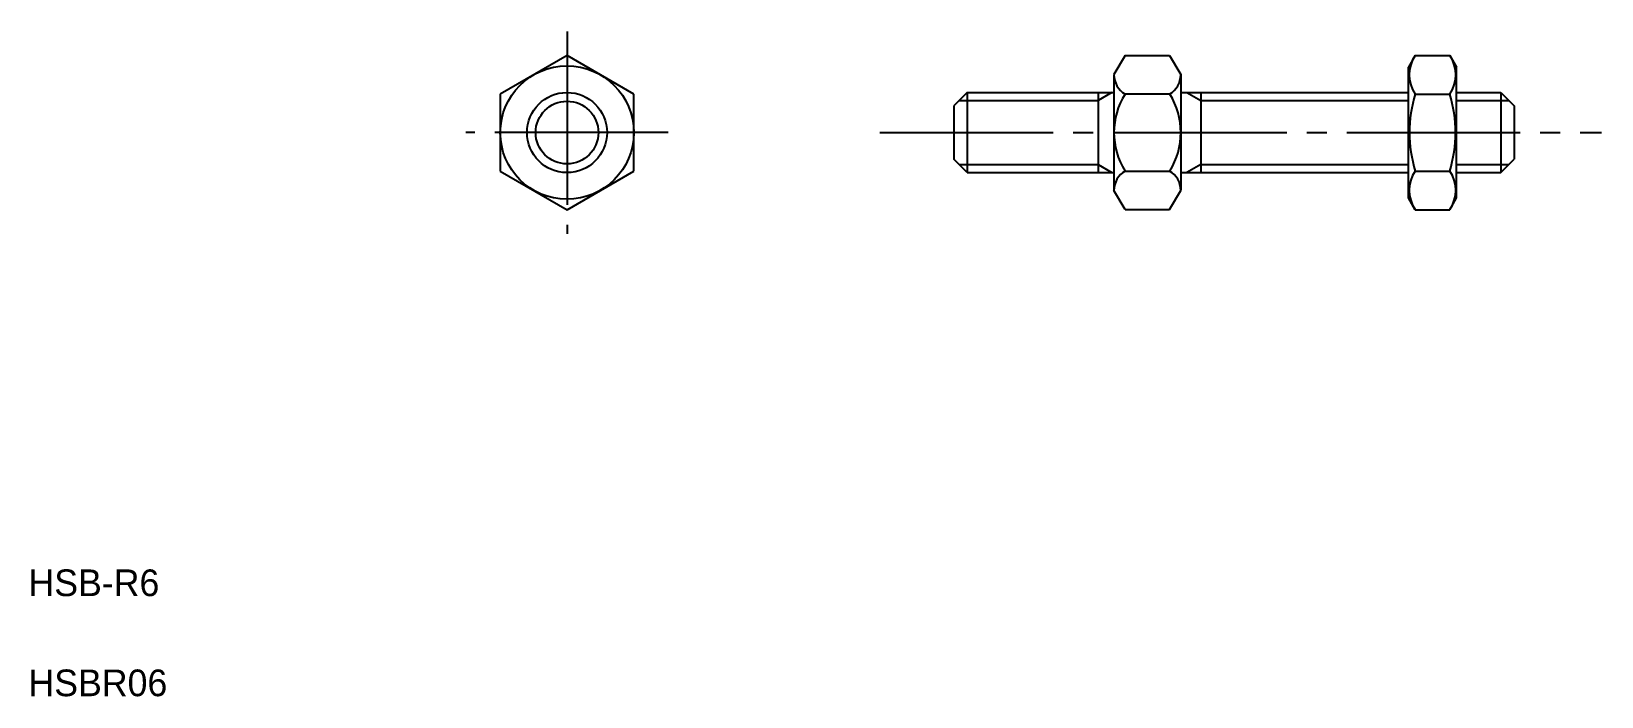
# Model space of a CAD drawing. Extents: x 5 to 123, y 5 to 55.
import ezdxf

# ---------------------------------------------------------------- set-up
doc = ezdxf.new("R2010")
doc.units = 0
doc.linetypes.add('CENTER', pattern=[17.5, 13, -1.5, 1.5, -1.5])
doc.layers.get('0').update_dxf_attribs({"linetype": 'CONTINUOUS'})
doc.layers.add('CENTER', color=1, linetype='CENTER')

msp = doc.modelspace()

# ---------------------------------------------------------------- linework, layer by layer
at = {"color": 1, "linetype": 'CENTER'}
for p, q in [((45.37, 54.82), (45.37, 39.66)), ((52.95, 47.24), (37.79, 47.24))]:
    msp.add_line(p, q, dxfattribs=at)
at = {"color": 7, "linetype": 'CONTINUOUS'}
for p, q in [((45.37, 53.01), (40.37, 50.12)), ((50.37, 50.12), (45.37, 53.01)), ((87.2, 53.01), (86.37, 51.58)), ((87.2, 53.01), (90.54, 53.01)), ((90.54, 53.01), (91.37, 51.58)), ((108.95, 53.01), (108.45, 52.14)), ((108.95, 53.01), (111.54, 53.01)), ((111.54, 53.01), (112.05, 52.14)), ((108.45, 42.34), (108.45, 52.14)), ((112.05, 42.34), (112.05, 52.14)), ((86.37, 51.58), (86.37, 42.9)), ((91.37, 51.58), (91.37, 42.9)), ((40.37, 50.12), (40.37, 44.35)), ((50.37, 44.35), (50.37, 50.12)), ((75.37, 50.24), (74.37, 49.24)), ((75.37, 50.24), (86.37, 50.24)), ((75.37, 50.24), (75.37, 44.24)), ((85.18, 50.24), (85.18, 44.24)), ((87.2, 50.13), (90.54, 50.13)), ((91.37, 50.24), (108.45, 50.24)), ((92.87, 50.24), (92.87, 44.24)), ((96.77, 49.64), (96.77, 49.64)), ((100.66, 49.64), (100.66, 49.64)), ((108.95, 50.12), (111.54, 50.12)), ((112.05, 50.24), (115.37, 50.24)), ((115.37, 50.24), (115.37, 44.24)), ((115.37, 50.24), (116.37, 49.24)), ((74.37, 49.24), (74.37, 45.24)), ((116.37, 49.24), (116.37, 45.24)), ((75.37, 44.24), (74.37, 45.24)), ((115.37, 44.24), (116.37, 45.24)), ((40.37, 44.35), (45.37, 41.46)), ((45.37, 41.46), (50.37, 44.35)), ((75.37, 44.24), (86.37, 44.24)), ((87.2, 44.35), (90.54, 44.35)), ((91.37, 44.24), (108.45, 44.24)), ((108.95, 44.35), (111.54, 44.35)), ((111.99, 44.24), (115.37, 44.24)), ((87.2, 41.47), (86.37, 42.9)), ((90.54, 41.47), (91.37, 42.9)), ((87.2, 41.47), (90.54, 41.47)), ((108.95, 41.46), (108.45, 42.34)), ((108.95, 41.46), (111.54, 41.46)), ((111.54, 41.46), (112.05, 42.34))]:
    msp.add_line(p, q, dxfattribs=at)
at = {"color": 3, "linetype": 'CONTINUOUS'}
for p, q in [((74.77, 49.64), (85.18, 49.64)), ((86.22, 50.24), (85.18, 49.64)), ((91.83, 50.24), (92.87, 49.64)), ((92.87, 49.64), (108.45, 49.64)), ((111.99, 49.64), (115.97, 49.64)), ((74.77, 44.84), (85.18, 44.84)), ((85.18, 44.84), (86.22, 44.24)), ((92.87, 44.84), (91.83, 44.24)), ((92.87, 44.84), (108.5, 44.84)), ((111.99, 44.84), (115.97, 44.84))]:
    msp.add_line(p, q, dxfattribs=at)
at = {"color": 7, "linetype": 'CONTINUOUS'}
for radius in [5, 3]:
    msp.add_circle((45.37, 47.24), radius, dxfattribs=at)
at = {"color": 3, "linetype": 'CONTINUOUS'}
msp.add_circle((45.37, 47.24), 2.35, dxfattribs=at)
at = {"color": 7, "linetype": 'CONTINUOUS'}
for centre, radius, start, end in [((111.06, 51.57), 2.56, 145.6111, 214.3889), ((109.43, 51.57), 2.56, 325.6111, 34.3889), ((88.04, 51.57), 1.67, 179.7728, 239.7728), ((89.7, 51.57), 1.67, 300.2272, 0.2272), ((91.81, 47.24), 5.44, 147.936, 212.064), ((85.94, 47.24), 5.44, 327.936, 32.064), ((118.06, 47.24), 9.55, 162.4111, 197.5889), ((102.43, 47.24), 9.55, 342.4111, 17.5889), ((88.04, 42.91), 1.67, 120.2272, 180.2272), ((89.7, 42.91), 1.67, 359.7728, 59.7728), ((111.06, 42.91), 2.56, 145.6111, 214.3889), ((109.43, 42.91), 2.56, 325.6111, 34.3889)]:
    msp.add_arc(centre, radius, start, end, dxfattribs=at)
at = {"layer": 'CENTER', "color": 1, "linetype": 'CENTER'}
msp.add_line((68.82, 47.24), (122.92, 47.24), dxfattribs=at)

# ---------------------------------------------------------------- texts
at = {"color": 7, "linetype": 'CONTINUOUS'}
for s, p in [('HSB-R6', (5, 12.5)), ('HSBR06', (5, 5))]:
    msp.add_text(s, height=2, dxfattribs=at).set_placement(p)

doc.saveas('drawing.dxf')
